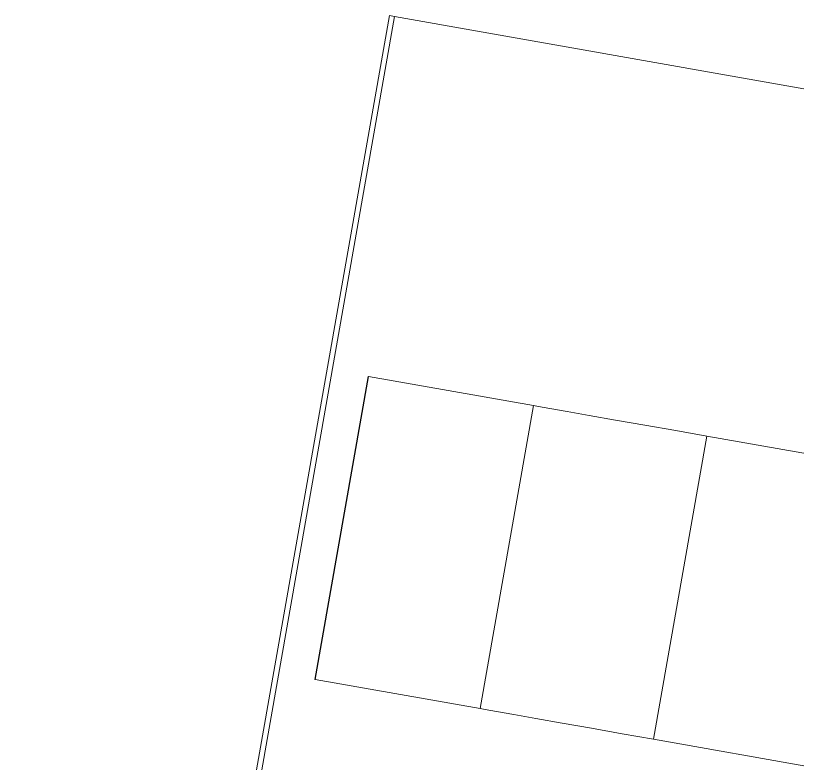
# Model space of a CAD drawing. Header units: millimetres. Extents: x 0 to 1189, y 0 to 841.
# Drawn here: x 621.777 to 624.827, y 586.482 to 589.398 of the extents above; entities that cross this region are included whole.
import ezdxf

# ---------------------------------------------------------------- set-up
doc = ezdxf.new("R2010")
doc.units = ezdxf.units.MM
doc.layers.get('0').update_dxf_attribs({"lineweight": 18})

msp = doc.modelspace()

# ---------------------------------------------------------------- linework, layer by layer
at = {"color": 7, "linetype": 'Continuous', "lineweight": 15}
for p, q in [((623.2356, 589.3979), (621.777, 581.1255)), ((623.2549, 589.3945), (621.7962, 581.1221)), ((623.2549, 589.3945), (623.2356, 589.3979)), ((628.2708, 588.5101), (623.2549, 589.3945)), ((623.153, 587.9909), (622.9446, 586.8091)), ((623.1541, 587.9907), (622.9457, 586.8089)), ((623.153, 587.9909), (623.1541, 587.9907)), ((623.7972, 587.8773), (623.1541, 587.9907)), ((623.5889, 586.6955), (623.7972, 587.8773)), ((624.4744, 587.7579), (624.266, 586.5761)), ((624.4744, 587.7579), (630.0389, 586.7767)), ((622.9457, 586.8089), (622.9446, 586.8091)), ((622.9457, 586.8089), (623.5889, 586.6955)), ((624.266, 586.5761), (632.0365, 585.2059))]:
    msp.add_line(p, q, dxfattribs=at)
for points in [[(623.7972, 587.8773), (623.8173, 587.8737), (623.8617, 587.8659), (623.9287, 587.8541), (624.0152, 587.8388), (624.1176, 587.8208), (624.2316, 587.8007), (624.3523, 587.7794), (624.4744, 587.7579)], [(624.266, 586.5761), (624.1439, 586.5976), (624.0233, 586.6189), (623.9093, 586.639), (623.8068, 586.6571), (623.7203, 586.6723), (623.6534, 586.6841), (623.6089, 586.692), (623.5889, 586.6955)]]:
    msp.add_lwpolyline(points, dxfattribs=at)

doc.saveas('drawing.dxf')
